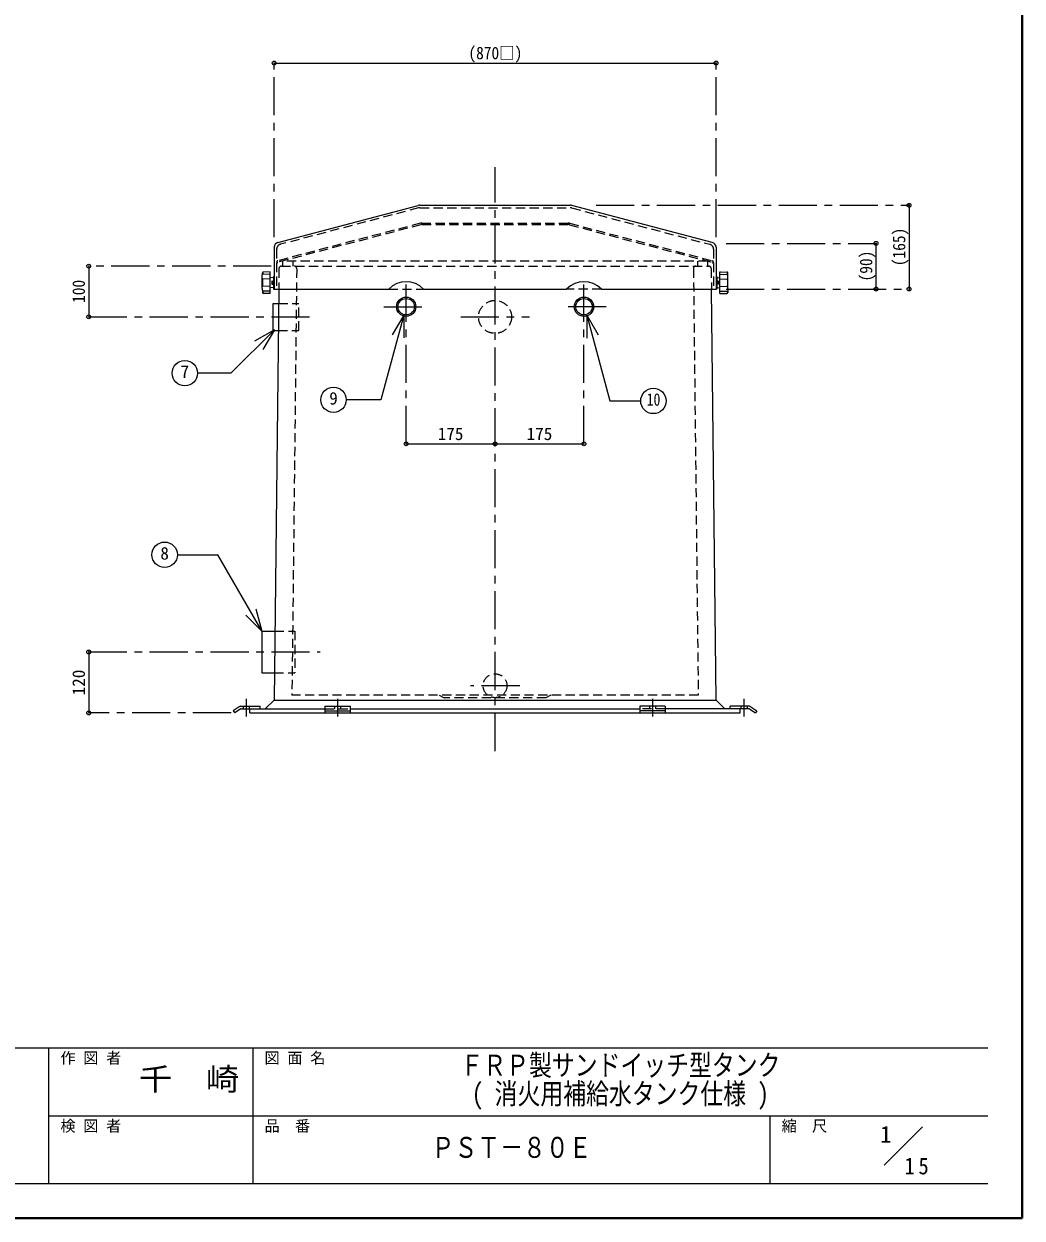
# Model space of a CAD drawing. Units: millimetres at full size, sheet at 1:15. Extents: x -3184 to 2891, y -2037 to 2178.
# Drawn here: x 926 to 2891, y -2037 to 315 of the extents above; entities that cross this region are included whole.
import ezdxf
from ezdxf.enums import TextEntityAlignment as Align

# ---------------------------------------------------------------- set-up
doc = ezdxf.new("R2010")
doc.units = ezdxf.units.MM
doc.header["$LTSCALE"] = 15
doc.header["$PDMODE"] = 32
doc.header["$PDSIZE"] = 7.5
doc.linetypes.add('CHAIN1', pattern=[8, 5, -1, 1, -1])
doc.linetypes.add('DASHED1', pattern=[1.8, 1.2, -0.6])
doc.layers.add('0-0', color=7, linetype='Continuous', lineweight=18)
doc.styles.add('ＭＳ ゴシック', font='')
doc.styles.get('ＭＳ ゴシック').set_extended_font_data('MS Gothic')

msp = doc.modelspace()

# ---------------------------------------------------------------- linework, layer by layer
at = {"layer": '0-0', "color": 1, "lineweight": 40}
for q in [(2890.8, 2177.87), (-3184.2, -2037.13)]:
    msp.add_line((2890.8, -2037.13), q, dxfattribs=at)
at = {"layer": '0-0', "color": 4, "linetype": 'CHAIN1', "lineweight": 9}
for p, q in [((1418.3, -104.97), (1418.3, 237.87)), ((2288.3, -104.97), (2288.3, 237.87)), ((1853.3, -1117.13), (1853.3, 32.74)), ((2052, -42.26), (2668.3, -42.26)), ((2308.3, -117.26), (2603.3, -117.26)), ((1412.8, -162.13), (1053.3, -162.13)), ((1678.3, -512.13), (1678.3, -198.13)), ((2028.3, -512.13), (2028.3, -198.13)), ((2308.3, -207.26), (2668.3, -207.26)), ((1634.3, -242.13), (1722.3, -242.13)), ((2072.3, -242.13), (1984.3, -242.13)), ((1053.3, -262.13), (1501.75, -262.13)), ((1785.8, -262.13), (1920.8, -262.13)), ((1053.3, -922.13), (1509.3, -922.13)), ((1901.8, -988.63), (1804.8, -988.63)), ((1363.3, -1014.13), (1363.3, -1049.13)), ((1543.3, -1014.13), (1543.3, -1049.13)), ((2163.3, -1014.13), (2163.3, -1049.13)), ((2343.3, -1014.13), (2343.3, -1049.13)), ((1333.59, -1042.13), (1053.3, -1042.13))]:
    msp.add_line(p, q, dxfattribs=at)
at = {"layer": '0-0', "color": 4, "lineweight": 9}
for p, q in [((1418.3, 237.87), (2288.3, 237.87)), ((2668.3, -42.26), (2668.3, -207.26)), ((2603.3, -207.26), (2603.3, -117.26)), ((1053.3, -162.13), (1053.3, -262.13)), ((1678.3, -512.13), (1853.3, -512.13)), ((1853.3, -512.13), (2028.3, -512.13)), ((1394.3, -881.13), (1419.76, -881.13)), ((1053.3, -922.13), (1053.3, -1042.13))]:
    msp.add_line(p, q, dxfattribs=at)
at = {"layer": '0-0', "color": 5, "lineweight": 25}
for p, q in [((1425.75, -115.3), (1702.05, -42.59)), ((1704.59, -42.26), (2002, -42.26)), ((2280.84, -115.3), (2004.55, -42.59)), ((1418.3, -124.97), (1418.3, -207.26)), ((2288.3, -124.97), (2288.3, -207.26)), ((1427.36, -207.26), (1418.22, -1017.13)), ((1418.3, -207.26), (1643.87, -207.26)), ((1712.72, -207.26), (1993.87, -207.26)), ((2062.72, -207.26), (2288.3, -207.26)), ((2288.37, -1017.13), (2279.23, -207.26)), ((1370.8, -1034.13), (1518.3, -1034.13)), ((1370.8, -1042.13), (1370.8, -1034.13)), ((1418.3, -1017.13), (1400.86, -1034.13)), ((1418.22, -1017.13), (2288.37, -1017.13)), ((1518.3, -1029.13), (1518.3, -1042.13)), ((1518.3, -1029.13), (1568.3, -1029.13)), ((1568.3, -1029.13), (1568.3, -1042.13)), ((1568.3, -1034.13), (2138.3, -1034.13)), ((2138.3, -1029.13), (2138.3, -1042.13)), ((2188.3, -1029.13), (2138.3, -1029.13)), ((2188.3, -1029.13), (2188.3, -1042.13)), ((2335.8, -1034.13), (2188.3, -1034.13)), ((2288.3, -1017.13), (2305.74, -1034.13)), ((2335.8, -1042.13), (2335.8, -1034.13)), ((1370.8, -1042.13), (2335.8, -1042.13)), ((1518.3, -1038.02), (1568.3, -1038.02)), ((2188.3, -1038.02), (2138.3, -1038.02))]:
    msp.add_line(p, q, dxfattribs=at)
at = {"layer": '0-0', "linetype": 'DASHED1'}
for p, q in [((1702.69, -47.59), (1430.75, -119.15)), ((1705.24, -47.26), (2001.36, -47.26)), ((2003.9, -47.59), (2275.84, -119.15)), ((1706.58, -77.59), (1425.53, -151.55)), ((1706.96, -80.59), (1425.53, -154.65)), ((1709.12, -77.26), (1997.48, -77.26)), ((1709.51, -80.26), (1997.09, -80.26)), ((1999.63, -80.59), (2281.06, -154.65)), ((2000.02, -77.59), (2281.06, -151.55)), ((1423.3, -128.82), (1423.3, -207.26)), ((2283.3, -128.82), (2283.3, -207.26)), ((1432.82, -162.13), (2273.78, -162.13)), ((1435.11, -152.13), (1435.11, -162.13)), ((2271.49, -152.13), (1435.11, -152.13)), ((2271.49, -152.13), (2271.49, -162.13)), ((1427.82, -167.07), (1427.36, -207.26)), ((1462.82, -167.19), (1453.34, -1007.13)), ((2243.78, -167.19), (2253.26, -1007.13)), ((2278.78, -167.07), (2279.23, -207.26)), ((2253.26, -1007.13), (1453.34, -1007.13)), ((1518.3, -1034.13), (1568.3, -1034.13)), ((1537.3, -1029.13), (1537.3, -1034.13)), ((1549.3, -1029.13), (1549.3, -1034.13)), ((2188.3, -1034.13), (2138.3, -1034.13)), ((2157.3, -1029.13), (2157.3, -1034.13)), ((2169.3, -1029.13), (2169.3, -1034.13))]:
    msp.add_line(p, q, dxfattribs=at)
at = {"layer": '0-0', "color": 4, "linetype": 'DASHED1', "lineweight": 9}
for p, q in [((1455.11, -152.13), (1455.11, -162.13)), ((2251.49, -152.13), (2251.49, -162.13)), ((1643.87, -207.26), (1712.72, -207.26)), ((2062.72, -207.26), (1993.87, -207.26)), ((1427.04, -235.63), (1466.75, -235.63)), ((1466.75, -288.63), (1466.75, -235.63)), ((1426.45, -288.63), (1466.75, -288.63)), ((1419.76, -881.13), (1459.3, -881.13)), ((1459.3, -881.13), (1459.3, -963.13)), ((1418.83, -963.13), (1459.3, -963.13)), ((1743.3, -1007.13), (1753.3, -1012.13)), ((1357.3, -1029.13), (1357.3, -1034.13)), ((1369.3, -1029.13), (1369.3, -1034.13)), ((2337.3, -1029.13), (2337.3, -1034.13)), ((2349.3, -1029.13), (2349.3, -1034.13))]:
    msp.add_line(p, q, dxfattribs=at)
at = {"layer": '0-0'}
for p, q in [((1394.8, -206), (1394.8, -183.52)), ((1394.81, -183), (1395.2, -175.61)), ((1410.8, -177.83), (1396.25, -178.31)), ((1410.8, -187.91), (1396.25, -187.42)), ((1410.28, -173.3), (1397.13, -173.72)), ((1410.8, -215.72), (1410.8, -173.8)), ((1416.34, -185.22), (1410.8, -184.76)), ((1416.8, -182.26), (1418.3, -182.26)), ((2289.8, -182.26), (2288.3, -182.26)), ((2290.26, -185.22), (2295.8, -184.76)), ((2295.8, -215.72), (2295.8, -173.8)), ((2295.8, -177.83), (2310.35, -178.31)), ((2295.8, -187.91), (2310.35, -187.42)), ((2296.31, -173.3), (2309.46, -173.72)), ((2311.78, -183), (2311.39, -175.61)), ((2311.8, -206), (2311.8, -183.52)), ((1394.81, -206.52), (1395.2, -213.91)), ((1410.8, -201.61), (1396.25, -202.1)), ((1410.8, -211.69), (1396.25, -211.21)), ((1416.34, -204.3), (1410.8, -204.76)), ((1413.55, -192.41), (1413.55, -197.11)), ((1414.17, -191.76), (1416.8, -191.76)), ((1414.17, -194.76), (1416.8, -194.76)), ((1414.17, -197.76), (1416.8, -197.76)), ((2292.42, -191.76), (2289.8, -191.76)), ((2292.42, -194.76), (2289.8, -194.76)), ((2292.42, -197.76), (2289.8, -197.76)), ((2290.26, -204.3), (2295.8, -204.76)), ((2293.05, -192.41), (2293.05, -197.11)), ((2295.8, -201.61), (2310.35, -202.1)), ((2295.8, -211.69), (2310.35, -211.21)), ((2311.78, -206.52), (2311.39, -213.91)), ((1410.28, -216.22), (1397.13, -215.8)), ((2296.31, -216.22), (2309.46, -215.8)), ((1416.75, -235.63), (1427.04, -235.63)), ((1416.75, -288.63), (1416.75, -235.63)), ((1673.39, -258.58), (1628.68, -425.42)), ((1673.39, -258.58), (1650.89, -297.55)), ((1673.39, -258.58), (1673.39, -303.58)), ((2033.79, -258.81), (2033.79, -303.81)), ((2033.79, -258.81), (2056.29, -297.78)), ((1418.92, -287.38), (1379.94, -309.88)), ((1418.92, -287.38), (1396.42, -326.35)), ((1416.75, -288.63), (1426.45, -288.63)), ((1628.68, -425.42), (1560.28, -425.42)), ((1227.8, -730.57), (1307.43, -730.57)), ((1394.6, -881.54), (1307.43, -730.57)), ((1394.6, -881.54), (1382.95, -838.08)), ((1394.6, -881.54), (1362.78, -849.73)), ((1349.51, -1030.02), (1338, -1038.02)), ((1351.72, -1034.58), (1340.86, -1042.13)), ((1352.37, -1029.13), (1390.8, -1029.13)), ((1353.15, -1034.13), (1370.8, -1034.13)), ((1390.8, -1034.13), (1390.8, -1029.13)), ((2315.8, -1034.13), (2315.8, -1029.13)), ((2354.23, -1029.13), (2315.8, -1029.13)), ((2353.45, -1034.13), (2335.8, -1034.13)), ((2354.87, -1034.58), (2365.74, -1042.13)), ((2357.08, -1030.02), (2368.59, -1038.02)), ((1338, -1038.02), (1340.86, -1042.13)), ((2368.59, -1038.02), (2365.74, -1042.13)), ((2618.97, -1932.89), (2694.73, -1857.13))]:
    msp.add_line(p, q, dxfattribs=at)
at = {"layer": '0-0', "color": 6, "lineweight": 25}
for p, q in [((-146.7, -1701.77), (2823.3, -1701.77)), ((975.08, -1969.63), (975.08, -1701.77)), ((1376.87, -1969.63), (1376.87, -1701.77)), ((975.08, -1835.7), (2823.3, -1835.7)), ((2394.73, -1969.63), (2394.73, -1835.7)), ((2823.3, -1969.63), (-146.7, -1969.63))]:
    msp.add_line(p, q, dxfattribs=at)
at = {"layer": '0-0'}
for points in [[(1416.8, -182.26), (1416.8, -207.26), (1418.3, -207.26)], [(2289.8, -182.26), (2289.8, -207.26), (2288.3, -207.26)], [(2033.79, -258.81), (2079.05, -427.72), (2139.92, -427.72)], [(1418.92, -287.38), (1333.37, -372.93), (1267.56, -372.93)]]:
    msp.add_lwpolyline(points, dxfattribs=at)
at = {"layer": '0-0', "color": 4, "lineweight": 9}
msp.add_lwpolyline([(1394.3, -881.13), (1394.3, -963.13), (1418.83, -963.13)], dxfattribs=at)
at = {"layer": '0-0', "color": 4, "linetype": 'DASHED1', "lineweight": 9}
msp.add_lwpolyline([(1963.3, -1007.13), (1953.3, -1012.13), (1753.3, -1012.13)], dxfattribs=at)
at = {"layer": '0-0', "color": 5, "lineweight": 25}
for centre, radius in [((1678.3, -242.13), 19), ((1678.3, -242.13), 16.2), ((2028.3, -242.13), 19), ((2028.3, -242.13), 16.2)]:
    msp.add_circle(centre, radius, dxfattribs=at)
at = {"layer": '0-0', "color": 4, "linetype": 'DASHED1', "lineweight": 9}
for centre, radius in [((1853.3, -262.13), 32.5), ((1853.3, -988.63), 23.5)]:
    msp.add_circle(centre, radius, dxfattribs=at)
at = {"layer": '0-0'}
for centre in [(1242.56, -372.93), (1535.28, -425.42), (2164.92, -427.72), (1202.8, -730.57)]:
    msp.add_circle(centre, 25, dxfattribs=at)
at = {"layer": '0-0', "color": 5, "lineweight": 25}
for centre, radius, start, end in [((1704.59, -52.26), 10, 90, 104.74356), ((2002, -52.26), 10, 75.25644, 90), ((1428.3, -124.97), 10, 104.74356, 180), ((2278.3, -124.97), 10, 0, 75.25644), ((1678.3, -242.13), 49, 45.36788, 134.63212), ((2028.3, -242.13), 49, 45.36788, 134.63212)]:
    msp.add_arc(centre, radius, start, end, dxfattribs=at)
at = {"layer": '0-0', "linetype": 'DASHED1'}
for centre, radius, start, end in [((1705.24, -57.26), 10, 90, 104.74356), ((2001.36, -57.26), 10, 75.25644, 90), ((1709.12, -87.26), 10, 90, 104.74356), ((1709.51, -90.26), 10, 90, 104.74356), ((1997.09, -90.26), 10, 75.25644, 90), ((1997.48, -87.26), 10, 75.25644, 90), ((1433.3, -128.82), 10, 104.74356, 180), ((2273.3, -128.82), 10, 0, 75.25644), ((1426.3, -154.45), 3, 104.74356, 180), ((1426.3, -157.55), 3, 104.74356, 180), ((1432.82, -167.13), 5, 90, 179.35347), ((1457.82, -167.13), 5, 359.35347, 90), ((2248.78, -167.13), 5, 90, 180.64653), ((2273.78, -167.13), 5, 0.64653, 90), ((2280.3, -154.45), 3, 0, 75.25644), ((2280.3, -157.55), 3, 0, 75.25644)]:
    msp.add_arc(centre, radius, start, end, dxfattribs=at)
at = {"layer": '0-0'}
for centre, radius, start, end in [((1404.8, -183.52), 10, 176.98087, 180), ((1397.2, -175.72), 2, 91.84585, 176.98087), ((1449.63, -194.76), 54.34, 172.70127, 187.29873), ((1396.23, -187.92), 0.5, 88.09085, 172.70127), ((1397.87, -175.26), 2.07, 141.26695, 176.97243), ((1405.76, -175.34), 9.96, 178.90936, 197.37998), ((1410.3, -173.8), 0.5, 0, 91.84585), ((1416.3, -185.72), 0.5, 0, 85.23636), ((2290.3, -185.72), 0.5, 94.76364, 180), ((2296.3, -173.8), 0.5, 88.15415, 180), ((2309.4, -175.72), 2, 3.01913, 88.15415), ((2300.84, -175.34), 9.96, 342.62002, 1.09064), ((2310.36, -187.92), 0.5, 7.29873, 91.90915), ((2308.73, -175.26), 2.07, 3.02757, 38.73305), ((2256.96, -194.76), 54.34, 352.70127, 7.29873), ((2301.8, -183.52), 10, 0, 3.01913), ((1404.8, -206), 10, 180, 183.01913), ((1396.23, -201.6), 0.5, 187.29873, 271.90915), ((1405.76, -214.18), 9.96, 162.62002, 181.09064), ((1415.11, -193.29), 1.79, 121.62812, 150.75937), ((1415.65, -193.26), 2.11, 134.62454, 225.37546), ((1415.65, -196.26), 2.11, 134.62454, 225.37546), ((1415.11, -196.23), 1.79, 209.24063, 238.37188), ((1416.3, -203.8), 0.5, 274.76364, 0), ((2290.3, -203.8), 0.5, 180, 265.23636), ((2291.48, -193.29), 1.79, 29.24063, 58.37188), ((2290.94, -193.26), 2.11, 314.62454, 45.37546), ((2290.94, -196.26), 2.11, 314.62454, 45.37546), ((2291.48, -196.23), 1.79, 301.62812, 330.75937), ((2310.36, -201.6), 0.5, 268.09085, 352.70127), ((2300.84, -214.18), 9.96, 358.90936, 17.37998), ((2301.8, -206), 10, 356.98087, 0), ((1397.2, -213.8), 2, 183.01913, 268.15415), ((1397.87, -214.26), 2.07, 183.02757, 218.73305), ((1410.3, -215.72), 0.5, 268.15415, 0), ((2296.3, -215.72), 0.5, 180, 271.84585), ((2309.4, -213.8), 2, 271.84585, 356.98087), ((2308.73, -214.26), 2.07, 321.26695, 356.97243), ((1352.37, -1034.13), 5, 90, 124.8085), ((1353.15, -1036.63), 2.5, 90, 124.8085), ((2353.45, -1036.63), 2.5, 55.1915, 90), ((2354.23, -1034.13), 5, 55.1915, 90)]:
    msp.add_arc(centre, radius, start, end, dxfattribs=at)
at = {"layer": '0-0', "color": 1}
for p in [(1418.3, 237.87), (2288.3, 237.87), (2668.3, -42.26), (2603.3, -117.26), (1053.3, -162.13), (2603.3, -207.26), (2668.3, -207.26), (1053.3, -262.13), (1678.3, -512.13), (1853.3, -512.13), (2028.3, -512.13), (1053.3, -922.13), (1053.3, -1042.13)]:
    msp.add_point(p, dxfattribs=at)

# ---------------------------------------------------------------- texts
at = {"layer": '0-0', "style": 'ＭＳ ゴシック'}
for s, height, width, p in [('(870□)', 24.74, 0.9, (1800.8, 237.87)), ('10', 24.74, 0.8, (2151.79, -444.59)), ('ＦＲＰ製サンドイッチ型タンク', 41.24, 0.8, (1785.08, -1768.74)), ('千\u3000崎', 43.99, 1.1, (1151.87, -1798.74)), ('( 消火用補給水タンク仕様 )', 41.24, 0.8, (1807.58, -1824.99)), ('ＰＳＴ－８０Ｅ', 41.24, 0.8, (1728.3, -1930.79))]:
    msp.add_text(s, height=height, dxfattribs=dict(at, width=width)).set_placement(p, align=Align.BOTTOM_LEFT)
at = {"layer": '0-0', "style": 'ＭＳ ゴシック', "width": 0.9}
for s, p in [('(165)', (2668.3, -162.26)), ('(90)', (2603.3, -192.26)), ('100', (1053.3, -234.63))]:
    msp.add_text(s, height=24.74, rotation=90, dxfattribs=at).set_placement(p, align=Align.BOTTOM_LEFT)
at = {"layer": '0-0', "style": 'ＭＳ ゴシック'}
for s, height, p in [('7', 24.74, (1234.13, -389.8)), ('9', 24.74, (1526.84, -442.3)), ('175', 24.74, (1740.49, -512.13)), ('175', 24.74, (1915.49, -512.13)), ('8', 24.74, (1194.36, -747.45)), ('作 図 者', 21.99, (997.58, -1739.27)), ('図 面 名', 21.99, (1399.37, -1739.27)), ('検 図 者', 21.99, (997.58, -1873.2)), ('品\u3000番', 21.99, (1399.37, -1873.2)), ('縮\u3000尺', 21.99, (2417.23, -1873.2)), ('1', 32.99, (2611.35, -1898.42))]:
    msp.add_text(s, height=height, dxfattribs=at).set_placement(p, align=Align.BOTTOM_LEFT)
msp.add_text('120', height=24.74, rotation=90, dxfattribs=at).set_placement((1053.3, -1007.44), align=Align.BOTTOM_LEFT)
at = {"layer": '0-0', "insert": (2659.3, -1951.48), "char_height": 32.99, "attachment_point": 7, "style": 'ＭＳ ゴシック'}
msp.add_mtext('\\T1.36;\\W0.9;15', dxfattribs=at)

doc.saveas('drawing.dxf')
